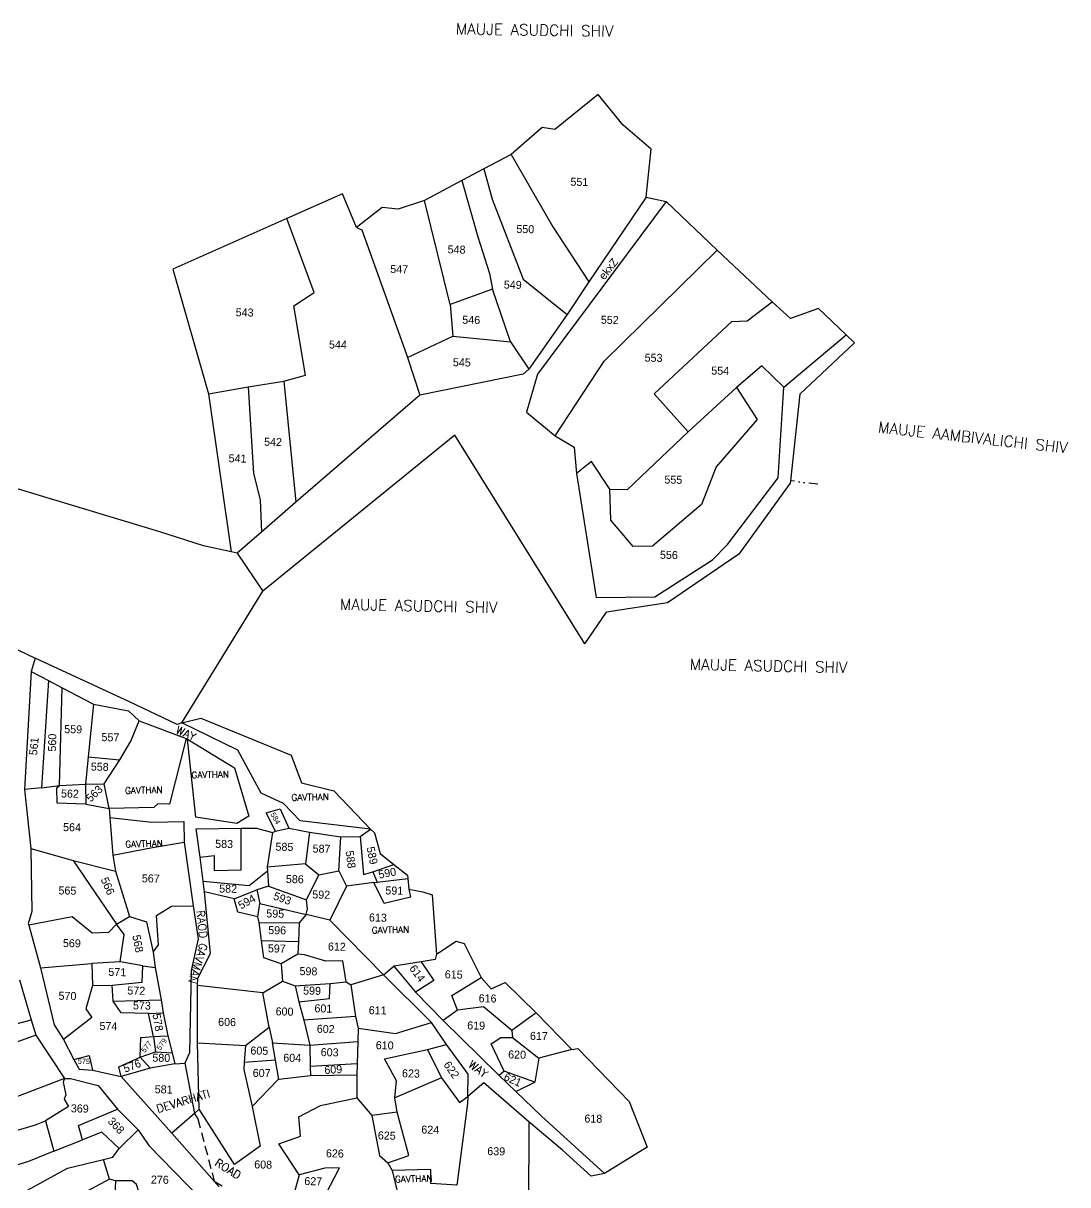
# Model space of a CAD drawing. Header units: metres. Extents: x 299693 to 303526, y 1965009 to 1967745.
# Drawn here: x 300564 to 301124, y 1966702 to 1967325 of the extents above; entities that cross this region are included whole.
import ezdxf

# ---------------------------------------------------------------- set-up
doc = ezdxf.new("R2010")
doc.units = ezdxf.units.M
doc.linetypes.add('DASHED', pattern=[0.75, 0.5, -0.25])
doc.linetypes.add('DIVIDE', pattern=[1.25, 0.5, -0.25, 0, -0.25, 0, -0.25])
for name, color, linetype in [('LINE_FOOTPATH', 1, 'DASHED'), ('OFF', 1, 'Continuous'), ('POLY_PARCEL', 6, 'Continuous'), ('POLY_ROAD', 30, 'Continuous'), ('TEXT_MAPIN', 7, 'Continuous'), ('TEXT_MAPOUT', 7, 'Continuous'), ('TEXT_PARCEL', 7, 'Continuous'), ('V_BOUND_LINE', 7, 'Continuous'), ('V_DIVIDE_LINE', 7, 'DIVIDE')]:
    doc.layers.add(name, color=color, linetype=linetype)
doc.styles.get("Standard").update_dxf_attribs({"font": 'simplex.shx'})
doc.styles.add('TEXT_MAP', font='')
doc.styles.get('TEXT_MAP').set_extended_font_data('Kruti Dev 050')

msp = doc.modelspace()

# ---------------------------------------------------------------- linework, layer by layer
at = {"layer": 'LINE_FOOTPATH', "ltscale": 10}
for p, q in [((300655.54, 1966740.33), (300657.39, 1966737.41)), ((300657.39, 1966737.41), (300666.18, 1966703.97)), ((300666.18, 1966703.97), (300671.08, 1966701.11))]:
    msp.add_line(p, q, dxfattribs=at)
at = {"layer": 'OFF'}
for p, q in [((300897.82, 1967231.69), (300908.6, 1967229.44)), ((301009.56, 1967153.48), (301005.13, 1967157.89)), ((300660.36, 1967044.79), (300636.96, 1967052.27)), ((300678.54, 1967040.84), (300692.18, 1967020.35)), ((300648.78, 1966949.84), (300692.18, 1967020.35)), ((300864.82, 1966992.23), (300876.58, 1967009.18)), ((300551.85, 1966993.29), (300570.18, 1966984.49)), ((300744.37, 1966888.77), (300749.93, 1966892.84)), ((300756.94, 1966814.71), (300762.52, 1966819.26)), ((300709.62, 1966808.71), (300728.28, 1966809.98)), ((300658.08, 1966742.67), (300655.54, 1966740.33))]:
    msp.add_line(p, q, dxfattribs=at)
at = {"layer": 'POLY_PARCEL'}
for p, q in [((300825.43, 1967254.63), (300847.79, 1967215.74)), ((300810.82, 1967246.88), (300815.27, 1967230.59)), ((300798.88, 1967240.55), (300807.49, 1967210.41)), ((300792.67, 1967174.05), (300778.97, 1967229.95)), ((300815.27, 1967230.59), (300831.81, 1967187.7)), ((300719.79, 1967180.63), (300705.04, 1967220.31)), ((300742.53, 1967215.48), (300745.26, 1967214.09)), ((300745.26, 1967214.09), (300769.35, 1967147.23)), ((300847.79, 1967215.74), (300867.05, 1967186.34)), ((300807.49, 1967210.41), (300813.78, 1967190.74)), ((300875.26, 1967143.82), (300935.83, 1967203.19)), ((300813.78, 1967190.74), (300815.36, 1967182.42)), ((300831.81, 1967187.7), (300855.39, 1967168.82)), ((300708.79, 1967173.36), (300719.79, 1967180.63)), ((300815.36, 1967182.42), (300792.67, 1967174.05)), ((300825.09, 1967154.11), (300815.36, 1967182.42)), ((300715.13, 1967136.3), (300708.79, 1967173.36)), ((300792.67, 1967174.05), (300794.07, 1967157.16)), ((300951.97, 1967165.38), (300965.44, 1967175.62)), ((300902.06, 1967126.16), (300943.74, 1967165.03)), ((300943.74, 1967165.03), (300951.97, 1967165.38)), ((300769.83, 1967145.75), (300794.07, 1967157.16)), ((300794.07, 1967157.16), (300825.09, 1967154.11)), ((300825.09, 1967154.11), (300834.94, 1967139.5)), ((300769.35, 1967147.23), (300769.83, 1967145.75)), ((300769.83, 1967145.75), (300776.49, 1967125.42)), ((300849.04, 1967103.73), (300875.26, 1967143.82)), ((300959.76, 1967141.32), (300946.33, 1967129.66)), ((300971.57, 1967129.84), (300959.76, 1967141.32)), ((300684.32, 1967129.97), (300703.54, 1967133.01)), ((300703.54, 1967133.01), (300715.13, 1967136.3)), ((300703.54, 1967133.01), (300709.84, 1967068.14)), ((300663.11, 1967126.21), (300684.32, 1967129.97)), ((300684.32, 1967129.97), (300687.29, 1967083.48)), ((300920.4, 1967105.86), (300946.33, 1967129.66)), ((300946.33, 1967129.66), (300957.38, 1967112.54)), ((300920.4, 1967105.86), (300902.06, 1967126.16)), ((300957.38, 1967112.54), (300935.37, 1967087.11)), ((300887.87, 1967074.91), (300920.4, 1967105.86)), ((300868.4, 1967089.88), (300860.47, 1967083.53)), ((300878.26, 1967075.11), (300868.4, 1967089.88)), ((300687.29, 1967083.48), (300690.71, 1967069.35)), ((300935.37, 1967087.11), (300927.43, 1967066.82)), ((300878.26, 1967075.11), (300887.87, 1967074.91)), ((300878.85, 1967058.52), (300878.26, 1967075.11)), ((300690.71, 1967069.35), (300691.42, 1967052.07)), ((300927.43, 1967066.82), (300901.22, 1967044.57)), ((300890.89, 1967044.32), (300878.85, 1967058.52)), ((300675.15, 1967041.57), (300660.36, 1967044.79)), ((300678.54, 1967040.84), (300675.15, 1967041.57)), ((300901.22, 1967044.57), (300890.89, 1967044.32)), ((300577.3, 1966972.4), (300573.59, 1966914.87)), ((300583.16, 1966916.1), (300584.55, 1966968.59)), ((300601.36, 1966959.77), (300598.47, 1966931.58)), ((300648.78, 1966949.84), (300658.98, 1966952.29)), ((300658.98, 1966952.29), (300707.44, 1966932.39)), ((300621.48, 1966940.01), (300625.88, 1966950.9)), ((300615.49, 1966929.91), (300621.48, 1966940.01)), ((300598.47, 1966931.58), (300597.04, 1966916.85)), ((300598.47, 1966931.58), (300615.49, 1966929.91)), ((300607.18, 1966917.02), (300615.49, 1966929.91)), ((300707.44, 1966932.39), (300712.92, 1966917.68)), ((300573.59, 1966914.87), (300564.44, 1966913.98)), ((300573.59, 1966914.87), (300583.16, 1966916.1)), ((300581.81, 1966914.95), (300583.16, 1966916.1)), ((300581.86, 1966906.75), (300581.81, 1966914.95)), ((300583.16, 1966916.1), (300597.04, 1966916.85)), ((300597.04, 1966916.85), (300607.18, 1966917.02)), ((300597.04, 1966916.85), (300597.29, 1966906.25)), ((300609.89, 1966903.8), (300607.18, 1966917.02)), ((300712.92, 1966917.68), (300730.36, 1966913.33)), ((300730.36, 1966913.33), (300749.93, 1966892.84)), ((300597.29, 1966906.25), (300581.86, 1966906.75)), ((300597.29, 1966906.25), (300609.89, 1966903.8)), ((300610.12, 1966898.95), (300611.83, 1966878.87)), ((300680.55, 1966870.87), (300680.6, 1966893.26)), ((300697.49, 1966890.93), (300694.58, 1966872.34)), ((300699, 1966891.69), (300706.1, 1966893.34)), ((300717.32, 1966891.12), (300715.14, 1966874.11)), ((300749.93, 1966892.84), (300752.02, 1966890.73)), ((300752.02, 1966890.73), (300755.16, 1966879.75)), ((300633.06, 1966882.99), (300649.95, 1966885.73)), ((300732.9, 1966870.41), (300734.03, 1966888.6)), ((300744.37, 1966888.77), (300746.27, 1966868.4)), ((300567.89, 1966882.46), (300590.49, 1966875.94)), ((300611.83, 1966878.87), (300633.06, 1966882.99)), ((300611.83, 1966878.87), (300613.18, 1966870.15)), ((300658.56, 1966877.79), (300666.08, 1966878.56)), ((300666.08, 1966878.56), (300666.1, 1966870.64)), ((300755.16, 1966879.75), (300762.48, 1966873.89)), ((300590.49, 1966875.94), (300613.75, 1966841.82)), ((300590.49, 1966875.94), (300613.18, 1966870.15)), ((300715.14, 1966874.11), (300694.58, 1966872.34)), ((300694.58, 1966872.34), (300694.73, 1966870.39)), ((300715.14, 1966874.11), (300722.29, 1966868.34)), ((300751.29, 1966869.95), (300762.48, 1966873.89)), ((300762.48, 1966873.89), (300769.79, 1966868.03)), ((300613.18, 1966870.15), (300620.74, 1966845.97)), ((300660.22, 1966864.89), (300684.91, 1966862.51)), ((300666.1, 1966870.64), (300680.55, 1966870.87)), ((300684.91, 1966862.51), (300694.73, 1966870.39)), ((300694.73, 1966870.39), (300695.34, 1966862.12)), ((300715.57, 1966854.94), (300722.29, 1966868.34)), ((300722.29, 1966868.34), (300732.9, 1966870.41)), ((300732.9, 1966870.41), (300737.02, 1966862.18)), ((300746.27, 1966868.4), (300751.29, 1966869.95)), ((300751.29, 1966869.95), (300753.55, 1966864.38)), ((300753.55, 1966864.38), (300769.94, 1966866.37)), ((300769.79, 1966868.03), (300769.94, 1966866.37)), ((300769.94, 1966866.37), (300770.46, 1966860.52)), ((300676.84, 1966855.46), (300660.9, 1966859.1)), ((300676.84, 1966855.46), (300689.09, 1966860.23)), ((300695.34, 1966862.12), (300689.09, 1966860.23)), ((300689.09, 1966860.23), (300690.53, 1966852.98)), ((300695.34, 1966862.12), (300715.57, 1966854.94)), ((300737.02, 1966862.18), (300728.18, 1966844.01)), ((300751.72, 1966864.08), (300737.02, 1966862.18)), ((300751.72, 1966864.08), (300753.55, 1966864.38)), ((300757.24, 1966852.92), (300751.72, 1966864.08)), ((300770.46, 1966860.52), (300771.36, 1966856.28)), ((300770.46, 1966860.52), (300778, 1966859.23)), ((300778, 1966859.23), (300782.98, 1966857.6)), ((300678.89, 1966848.3), (300676.84, 1966855.46)), ((300689.5, 1966845.7), (300690.53, 1966852.98)), ((300690.53, 1966852.98), (300715.47, 1966847.02)), ((300716.14, 1966850.08), (300715.57, 1966854.94)), ((300771.36, 1966856.28), (300757.24, 1966852.92)), ((300782.98, 1966857.6), (300785.32, 1966825.7)), ((300635.27, 1966846.5), (300643.31, 1966851.51)), ((300636.3, 1966830.74), (300635.27, 1966846.5)), ((300643.31, 1966851.51), (300654.83, 1966851.6)), ((300689.5, 1966845.7), (300678.89, 1966848.3)), ((300715.47, 1966847.02), (300711.67, 1966842.52)), ((300715.47, 1966847.02), (300716.14, 1966850.08)), ((300728.18, 1966844.01), (300715.47, 1966847.02)), ((300589.97, 1966845.73), (300566.66, 1966841.26)), ((300600.69, 1966837.05), (300589.97, 1966845.73)), ((300613.75, 1966841.82), (300609.52, 1966837.41)), ((300613.75, 1966841.82), (300620.74, 1966845.97)), ((300617.79, 1966836.34), (300613.75, 1966841.82)), ((300620.74, 1966845.97), (300629.76, 1966843.09)), ((300629.76, 1966843.09), (300633.36, 1966826.76)), ((300690.23, 1966842.78), (300689.5, 1966845.7)), ((300690.23, 1966842.78), (300711.67, 1966842.52)), ((300691.49, 1966833.04), (300690.23, 1966842.78)), ((300711.67, 1966842.52), (300711.32, 1966832.51)), ((300728.18, 1966844.01), (300756.94, 1966814.71)), ((300609.52, 1966837.41), (300600.69, 1966837.05)), ((300615.74, 1966821.63), (300617.79, 1966836.34)), ((300633.36, 1966826.76), (300636.3, 1966830.74)), ((300692.77, 1966823.84), (300691.49, 1966833.04)), ((300691.49, 1966833.04), (300711.32, 1966832.51)), ((300711.32, 1966832.51), (300710.99, 1966825.76)), ((300785.32, 1966825.7), (300795.82, 1966832.72)), ((300795.82, 1966832.72), (300800.18, 1966831.48)), ((300800.18, 1966831.48), (300809.34, 1966813.27)), ((300615.74, 1966821.63), (300600.48, 1966820.7)), ((300627.92, 1966819.41), (300615.74, 1966821.63)), ((300633.36, 1966826.76), (300634.54, 1966818.66)), ((300702.02, 1966820.59), (300692.77, 1966823.84)), ((300710.99, 1966825.76), (300702.02, 1966820.59)), ((300714.5, 1966825.3), (300710.99, 1966825.76)), ((300726.04, 1966822.01), (300714.5, 1966825.3)), ((300735.11, 1966822.08), (300726.04, 1966822.01)), ((300736.92, 1966810.82), (300735.11, 1966822.08)), ((300777.22, 1966821.63), (300762.52, 1966819.26)), ((300784.7, 1966822.78), (300777.22, 1966821.63)), ((300777.22, 1966821.63), (300783.91, 1966811.54)), ((300785.32, 1966825.7), (300784.7, 1966822.78)), ((300573.02, 1966818.41), (300600.48, 1966820.7)), ((300600.48, 1966820.7), (300600.95, 1966809)), ((300627.59, 1966810.72), (300627.92, 1966819.41)), ((300627.92, 1966819.41), (300634.54, 1966818.66)), ((300634.54, 1966818.66), (300637.61, 1966801.3)), ((300702.02, 1966820.59), (300702.78, 1966811.27)), ((300600.95, 1966809), (300597.33, 1966796.33)), ((300600.95, 1966809), (300611.44, 1966809.19)), ((300611.44, 1966809.19), (300627.59, 1966810.72)), ((300612, 1966800.49), (300611.44, 1966809.19)), ((300692.25, 1966804.98), (300657.15, 1966808.96)), ((300692.25, 1966804.98), (300702.78, 1966811.27)), ((300702.78, 1966811.27), (300709.62, 1966808.71)), ((300727.99, 1966801.96), (300728.28, 1966809.98)), ((300728.28, 1966809.98), (300736.92, 1966810.82)), ((300736.92, 1966810.82), (300739.42, 1966809.3)), ((300756.94, 1966814.71), (300739.42, 1966809.3)), ((300739.42, 1966809.3), (300741.95, 1966792.34)), ((300783.91, 1966811.54), (300774.11, 1966805.29)), ((300793.51, 1966803.5), (300809.34, 1966813.27)), ((300809.34, 1966813.27), (300814.61, 1966807.07)), ((300814.61, 1966807.07), (300822.11, 1966810.47)), ((300822.11, 1966810.47), (300838.81, 1966794.26)), ((300695.7, 1966786.56), (300692.25, 1966804.98)), ((300709.62, 1966808.71), (300711.55, 1966800.13)), ((300796.67, 1966795.7), (300793.51, 1966803.5)), ((300597.33, 1966796.33), (300600.56, 1966791.81)), ((300612, 1966800.49), (300637.61, 1966801.3)), ((300616.31, 1966794.18), (300612, 1966800.49)), ((300637.61, 1966801.3), (300638.71, 1966794.34)), ((300711.55, 1966800.13), (300727.99, 1966801.96)), ((300711.55, 1966800.13), (300714.14, 1966790.42)), ((300810.65, 1966797.42), (300796.67, 1966795.7)), ((300825.84, 1966784.85), (300810.65, 1966797.42)), ((300535.57, 1966781.97), (300568.06, 1966790.51)), ((300600.56, 1966791.81), (300585.4, 1966779.9)), ((300630.93, 1966793.98), (300616.31, 1966794.18)), ((300630.93, 1966793.98), (300638.71, 1966794.34)), ((300633.58, 1966781.6), (300630.93, 1966793.98)), ((300638.71, 1966794.34), (300641.26, 1966781.96)), ((300741.95, 1966792.34), (300714.14, 1966790.42)), ((300714.14, 1966790.42), (300717.51, 1966776.84)), ((300741.95, 1966792.34), (300743.31, 1966786.02)), ((300796.67, 1966795.7), (300788.91, 1966790.21)), ((300838.81, 1966794.26), (300825.84, 1966784.85)), ((300838.81, 1966794.26), (300857.85, 1966774.58)), ((300682.85, 1966776.71), (300695.7, 1966786.56)), ((300695.7, 1966786.56), (300697.46, 1966778.25)), ((300743.31, 1966786.02), (300743.14, 1966778.96)), ((300743.31, 1966786.02), (300763.34, 1966783.14)), ((300763.34, 1966783.14), (300782.62, 1966789.07)), ((300825.84, 1966784.85), (300826.11, 1966781.12)), ((300570.48, 1966782.21), (300543.34, 1966772.5)), ((300626.48, 1966770.51), (300626.73, 1966781.12)), ((300626.73, 1966781.12), (300633.58, 1966781.6)), ((300633.58, 1966781.6), (300641.26, 1966781.96)), ((300633.58, 1966781.6), (300634.65, 1966773.3)), ((300641.26, 1966781.96), (300643.53, 1966772.9)), ((300657.21, 1966778.11), (300682.85, 1966776.71)), ((300698.99, 1966768.94), (300697.46, 1966778.25)), ((300697.46, 1966778.25), (300717.51, 1966776.84)), ((300717.51, 1966776.84), (300743.14, 1966778.96)), ((300743.14, 1966778.96), (300742.84, 1966766.87)), ((300814.72, 1966777.63), (300819.82, 1966781.05)), ((300821.62, 1966763.02), (300814.72, 1966777.63)), ((300819.82, 1966781.05), (300826.11, 1966781.12)), ((300826.11, 1966781.12), (300840.23, 1966769.97)), ((300590.78, 1966769.24), (300599, 1966771.44)), ((300599, 1966771.44), (300600.81, 1966763.53)), ((300626.48, 1966770.51), (300634.65, 1966773.3)), ((300634.65, 1966773.3), (300643.53, 1966772.9)), ((300643.53, 1966772.9), (300645.04, 1966766.87)), ((300682.85, 1966776.71), (300682.25, 1966767.6)), ((300717.51, 1966776.84), (300717.59, 1966765.53)), ((300757.42, 1966769.63), (300780.49, 1966774.65)), ((300780.49, 1966774.65), (300790.67, 1966777.33)), ((300780.49, 1966774.65), (300787.99, 1966759.39)), ((300857.85, 1966774.58), (300840.23, 1966769.97)), ((300857.85, 1966774.58), (300861.23, 1966775.14)), ((300861.23, 1966775.14), (300888.74, 1966746.66)), ((300615.06, 1966765.26), (300626.48, 1966770.51)), ((300616.21, 1966760.12), (300615.06, 1966765.26)), ((300631.83, 1966764.66), (300626.48, 1966770.51)), ((300645.04, 1966766.87), (300631.83, 1966764.66)), ((300645.04, 1966766.87), (300650.42, 1966767.3)), ((300682.25, 1966767.6), (300682.08, 1966763.96)), ((300698.99, 1966768.94), (300682.25, 1966767.6)), ((300700.87, 1966758.46), (300698.99, 1966768.94)), ((300742.84, 1966766.87), (300717.59, 1966765.53)), ((300717.59, 1966765.53), (300717.79, 1966760.57)), ((300742.84, 1966766.87), (300742.69, 1966760.83)), ((300763.85, 1966757.75), (300757.42, 1966769.63)), ((300840.23, 1966769.97), (300838.15, 1966757.15)), ((300585.92, 1966759.03), (300531.1, 1966738.18)), ((300585.92, 1966759.03), (300585.22, 1966757.13)), ((300631.83, 1966764.66), (300616.21, 1966760.12)), ((300682.08, 1966763.96), (300686.52, 1966744.08)), ((300717.79, 1966760.57), (300700.87, 1966758.46)), ((300742.69, 1966760.83), (300717.79, 1966760.57)), ((300742.69, 1966760.83), (300742.72, 1966748.77)), ((300787.99, 1966759.39), (300763.1, 1966748.77)), ((300787.99, 1966759.39), (300797.62, 1966746.12)), ((300821.62, 1966763.02), (300818.99, 1966760.64)), ((300838.15, 1966757.15), (300821.62, 1966763.02)), ((300585.22, 1966757.13), (300586.5, 1966750.35)), ((300700.26, 1966758.39), (300686.52, 1966744.08)), ((300700.87, 1966758.46), (300700.26, 1966758.39)), ((300763.1, 1966748.77), (300763.85, 1966757.75)), ((300827.86, 1966752.16), (300838.15, 1966757.15)), ((300586.5, 1966750.35), (300585.74, 1966747.89)), ((300585.74, 1966747.89), (300588.05, 1966743.95)), ((300723.13, 1966744.6), (300742.72, 1966748.77)), ((300742.72, 1966748.77), (300750.64, 1966739.28)), ((300764.26, 1966741.06), (300763.1, 1966748.77)), ((300797.62, 1966746.12), (300802.23, 1966749.41)), ((300802.23, 1966749.41), (300802.07, 1966745.61)), ((300888.74, 1966746.66), (300898.27, 1966722.22)), ((300588.05, 1966743.95), (300575.59, 1966736.43)), ((300593.33, 1966733.76), (300614.3, 1966742.6)), ((300655.54, 1966740.33), (300643.4, 1966729.73)), ((300677.03, 1966712.91), (300658.08, 1966742.67)), ((300686.52, 1966744.08), (300690.84, 1966722.78)), ((300711.52, 1966738.41), (300723.13, 1966744.6)), ((300764.26, 1966741.06), (300750.64, 1966739.28)), ((300770.56, 1966717.84), (300764.26, 1966741.06)), ((300802.07, 1966745.61), (300796.23, 1966701.93)), ((300551.47, 1966728.71), (300570.28, 1966734.17)), ((300570.28, 1966734.17), (300575.59, 1966736.43)), ((300575.59, 1966736.43), (300580.12, 1966720.06)), ((300712.48, 1966728.14), (300711.52, 1966738.41)), ((300750.64, 1966739.28), (300754.78, 1966717.76)), ((300834.88, 1966735.83), (300834.7, 1966689.88)), ((300595.56, 1966726.11), (300593.33, 1966733.76)), ((300605.92, 1966730.32), (300595.56, 1966726.11)), ((300615.15, 1966721.58), (300605.92, 1966730.32)), ((300615.15, 1966721.58), (300625.34, 1966731.48)), ((300700.87, 1966724.09), (300712.48, 1966728.14)), ((300580.12, 1966720.06), (300595.56, 1966726.11)), ((300611.71, 1966716.95), (300615.15, 1966721.58)), ((300690.84, 1966722.78), (300677.03, 1966712.91)), ((300711.68, 1966707.36), (300700.87, 1966724.09)), ((300898.27, 1966722.22), (300875.49, 1966708.09)), ((300580.12, 1966720.06), (300566.47, 1966714.48)), ((300587.43, 1966711.02), (300606.7, 1966715.66)), ((300606.7, 1966715.66), (300611.71, 1966716.95)), ((300609.99, 1966705), (300606.7, 1966715.66)), ((300754.78, 1966717.76), (300759.31, 1966713.85)), ((300759.31, 1966713.85), (300770.56, 1966717.84)), ((300566.47, 1966714.48), (300536.7, 1966705.21)), ((300555.24, 1966693.19), (300587.43, 1966711.02)), ((300725.5, 1966710.92), (300711.68, 1966707.36)), ((300733.41, 1966711.21), (300725.5, 1966710.92)), ((300725.93, 1966697.01), (300733.41, 1966711.21)), ((300759.31, 1966713.85), (300761.52, 1966709.79)), ((300782.39, 1966710.2), (300761.52, 1966709.79)), ((300761.52, 1966709.79), (300767.89, 1966683.84)), ((300782.28, 1966702.66), (300782.39, 1966710.2)), ((300609.99, 1966705), (300568.71, 1966683.06)), ((300613.17, 1966704.09), (300609.99, 1966705)), ((300613.17, 1966704.09), (300612.69, 1966692.32)), ((300622.23, 1966704.21), (300613.17, 1966704.09)), ((300624.46, 1966702.17), (300622.23, 1966704.21)), ((300711.68, 1966707.36), (300709.25, 1966698.32)), ((300625.9, 1966697.82), (300624.46, 1966702.17)), ((300796.23, 1966701.93), (300782.28, 1966702.66))]:
    msp.add_line(p, q, dxfattribs=at)
at = {"layer": 'POLY_ROAD'}
for p, q in [((300908.6, 1967229.44), (300839.47, 1967136.74)), ((300897.82, 1967231.69), (300867.05, 1967186.34)), ((300867.05, 1967186.34), (300855.39, 1967168.82)), ((300855.39, 1967168.82), (300834.94, 1967139.5)), ((300971.57, 1967129.84), (301005.13, 1967157.89)), ((301009.56, 1967153.48), (300980.21, 1967125.97)), ((300834.94, 1967139.5), (300831.78, 1967136.68)), ((300831.78, 1967136.68), (300776.49, 1967125.42)), ((300839.47, 1967136.74), (300833.7, 1967116.38)), ((300968.66, 1967081.19), (300971.57, 1967129.84)), ((300776.49, 1967125.42), (300709.84, 1967068.14)), ((300980.21, 1967125.97), (300975.18, 1967079.6)), ((300833.7, 1967116.38), (300849.04, 1967103.73)), ((300795.22, 1967104.06), (300692.18, 1967020.35)), ((300864.82, 1966992.23), (300795.22, 1967104.06)), ((300849.04, 1967103.73), (300859.17, 1967097.67)), ((300859.17, 1967097.67), (300860.47, 1967083.53)), ((300860.47, 1967083.53), (300871.01, 1967016.93)), ((300941.36, 1967045.47), (300968.66, 1967081.19)), ((300975.03, 1967078.26), (300947.45, 1967040.16)), ((300975.18, 1967079.6), (300975.03, 1967078.26)), ((300709.84, 1967068.14), (300691.42, 1967052.07)), ((300691.42, 1967052.07), (300678.54, 1967040.84)), ((300933.42, 1967037.25), (300941.36, 1967045.47)), ((300947.45, 1967040.16), (300909.28, 1967014.11)), ((300902.48, 1967017.43), (300933.42, 1967037.25)), ((300871.01, 1967016.93), (300902.48, 1967017.43)), ((300909.28, 1967014.11), (300876.58, 1967009.18)), ((300570.18, 1966984.49), (300567.99, 1966977.25)), ((300620.71, 1966960.96), (300570.18, 1966984.49)), ((300567.99, 1966977.25), (300564.44, 1966913.98)), ((300567.99, 1966977.25), (300577.3, 1966972.4)), ((300577.3, 1966972.4), (300584.55, 1966968.59)), ((300584.55, 1966968.59), (300601.36, 1966959.77)), ((300601.36, 1966959.77), (300620.11, 1966956.2)), ((300646.27, 1966948.89), (300620.71, 1966960.96)), ((300620.11, 1966956.2), (300625.88, 1966950.9)), ((300625.88, 1966950.9), (300651.1, 1966941.43)), ((300648.78, 1966949.84), (300646.27, 1966948.89)), ((300678.86, 1966935.09), (300648.78, 1966949.84)), ((300651.1, 1966941.43), (300642.1, 1966906.19)), ((300651.1, 1966941.43), (300651.82, 1966940.96)), ((300651.82, 1966940.96), (300676.97, 1966925.58)), ((300656.21, 1966899.13), (300651.82, 1966940.96)), ((300691.25, 1966912.15), (300678.86, 1966935.09)), ((300676.97, 1966925.58), (300684.65, 1966899.79)), ((300564.44, 1966913.98), (300567.89, 1966882.46)), ((300703.39, 1966906.53), (300691.25, 1966912.15)), ((300633.7, 1966904.37), (300609.89, 1966903.8)), ((300609.89, 1966903.8), (300610.12, 1966898.95)), ((300635.83, 1966906.32), (300633.7, 1966904.37)), ((300642.1, 1966906.19), (300635.83, 1966906.32)), ((300694, 1966901.6), (300701.43, 1966903.58)), ((300701.43, 1966903.58), (300706.1, 1966893.34)), ((300712.16, 1966897.19), (300703.39, 1966906.53)), ((300610.12, 1966898.95), (300632.64, 1966896.43)), ((300632.64, 1966896.43), (300649.88, 1966896.88)), ((300649.88, 1966896.88), (300649.95, 1966885.73)), ((300678.21, 1966895.89), (300656.21, 1966899.13)), ((300684.65, 1966899.79), (300678.21, 1966895.89)), ((300699, 1966891.69), (300694, 1966901.6)), ((300749.93, 1966892.84), (300712.16, 1966897.19)), ((300656.38, 1966892.96), (300680.6, 1966893.26)), ((300658.56, 1966877.79), (300656.38, 1966892.96)), ((300680.6, 1966893.26), (300688.87, 1966893.29)), ((300688.87, 1966893.29), (300697.49, 1966890.93)), ((300697.49, 1966890.93), (300699, 1966891.69)), ((300706.1, 1966893.34), (300717.32, 1966891.12)), ((300717.32, 1966891.12), (300734.03, 1966888.6)), ((300649.95, 1966885.73), (300654.83, 1966851.6)), ((300734.03, 1966888.6), (300744.37, 1966888.77)), ((300567.89, 1966882.46), (300568.32, 1966848.54)), ((300660.22, 1966864.89), (300658.56, 1966877.79)), ((300660.9, 1966859.1), (300660.22, 1966864.89)), ((300664.08, 1966826.13), (300660.9, 1966859.1)), ((300568.32, 1966848.54), (300566.44, 1966842.04)), ((300654.83, 1966851.6), (300657.56, 1966834.03)), ((300566.44, 1966842.04), (300566.66, 1966841.26)), ((300566.66, 1966841.26), (300573.02, 1966818.41)), ((300657.56, 1966834.03), (300653.73, 1966816.99)), ((300657.33, 1966812.94), (300664.08, 1966826.13)), ((300573.02, 1966818.41), (300580.37, 1966787.82)), ((300653.73, 1966816.99), (300652.82, 1966772.83)), ((300762.52, 1966819.26), (300774.11, 1966805.29)), ((300561.64, 1966811.88), (300568.06, 1966790.51)), ((300657.15, 1966808.96), (300657.33, 1966812.94)), ((300657.21, 1966778.11), (300657.15, 1966808.96)), ((300782.62, 1966789.07), (300756.94, 1966814.71)), ((300774.11, 1966805.29), (300788.91, 1966790.21)), ((300568.06, 1966790.51), (300570.48, 1966782.21)), ((300788.91, 1966790.21), (300818.53, 1966761.09)), ((300580.37, 1966787.82), (300585.4, 1966779.9)), ((300790.67, 1966777.33), (300782.62, 1966789.07)), ((300570.48, 1966782.21), (300585.92, 1966759.03)), ((300585.4, 1966779.9), (300590.78, 1966769.24)), ((300658.08, 1966742.67), (300657.21, 1966778.11)), ((300652.82, 1966772.83), (300650.42, 1966767.3)), ((300802.41, 1966761.43), (300790.67, 1966777.33)), ((300590.78, 1966769.24), (300593.69, 1966764.05)), ((300650.42, 1966767.3), (300655.54, 1966740.33)), ((300585.92, 1966759.03), (300589.1, 1966759.03)), ((300589.1, 1966759.03), (300604, 1966755.25)), ((300593.69, 1966764.05), (300600.81, 1966763.53)), ((300600.81, 1966763.53), (300616.21, 1966760.12)), ((300616.21, 1966760.12), (300643.4, 1966729.73)), ((300802.23, 1966749.41), (300802.41, 1966761.43)), ((300818.53, 1966761.09), (300818.99, 1966760.64)), ((300818.99, 1966760.64), (300827.86, 1966752.16)), ((300604, 1966755.25), (300614.3, 1966742.6)), ((300810.82, 1966756.7), (300802.23, 1966749.41)), ((300834.88, 1966735.83), (300810.82, 1966756.7)), ((300827.86, 1966752.16), (300841.69, 1966738.91)), ((300614.3, 1966742.6), (300625.34, 1966731.48)), ((300852.92, 1966720.66), (300834.88, 1966735.83)), ((300841.69, 1966738.91), (300875.49, 1966708.09)), ((300625.34, 1966731.48), (300631.04, 1966723.12)), ((300643.4, 1966729.73), (300668.79, 1966701.02)), ((300631.04, 1966723.12), (300667.43, 1966685.89)), ((300868.37, 1966706.66), (300852.92, 1966720.66)), ((300875.49, 1966708.09), (300868.37, 1966706.66))]:
    msp.add_line(p, q, dxfattribs=at)
at = {"layer": 'V_BOUND_LINE'}
for p, q in [((300872.12, 1967286.68), (300848.8, 1967268.01)), ((300885.52, 1967270.28), (300872.12, 1967286.68)), ((300900.42, 1967257.46), (300885.52, 1967270.28)), ((300841.95, 1967269.06), (300825.43, 1967254.63)), ((300848.8, 1967268.01), (300841.95, 1967269.06)), ((300897.82, 1967231.69), (300900.42, 1967257.46)), ((300825.43, 1967254.63), (300810.82, 1967246.88)), ((300810.82, 1967246.88), (300798.88, 1967240.55)), ((300798.88, 1967240.55), (300778.97, 1967229.95)), ((300734.97, 1967233.42), (300705.04, 1967220.31)), ((300742.53, 1967215.48), (300734.97, 1967233.42)), ((300756.25, 1967226.2), (300742.53, 1967215.48)), ((300764.76, 1967225.27), (300756.25, 1967226.2)), ((300778.97, 1967229.95), (300764.76, 1967225.27)), ((300935.83, 1967203.19), (300908.6, 1967229.44)), ((300705.04, 1967220.31), (300644, 1967193.12)), ((300965.44, 1967175.62), (300935.83, 1967203.19)), ((300644, 1967193.12), (300663.11, 1967126.21)), ((300975.13, 1967166.65), (300965.44, 1967175.62)), ((300990.26, 1967171.93), (300975.13, 1967166.65)), ((301005.13, 1967157.89), (300990.26, 1967171.93)), ((300663.11, 1967126.21), (300675.15, 1967041.57)), ((300636.96, 1967052.27), (300461.64, 1967104.97))]:
    msp.add_line(p, q, dxfattribs=at)
at = {"layer": 'V_DIVIDE_LINE', "ltscale": 10}
msp.add_line((300989.91, 1967077.75), (300975.18, 1967079.6), dxfattribs=at)

# ---------------------------------------------------------------- texts
at = {"layer": 'TEXT_MAPIN', "ltscale": 10, "style": 'TEXT_MAP'}
msp.add_text('ekxZ', height=4.293, rotation=51.61115, dxfattribs=at).set_placement((300875.34, 1967187))
at = {"layer": 'TEXT_MAPIN'}
for s, rotation, p in [('WAY', 335.49638, (300645.06, 1966944.48)), ('RAOD', 276.10991, (300656.63, 1966849.07)), ('GAVMAN', 252.87379, (300658.64, 1966832.05)), ('WAY', 323.7476, (300802, 1966765.63)), ('ROAD', 328.20666, (300666.01, 1966712.75))]:
    msp.add_text(s, height=4.293, rotation=rotation, dxfattribs=at).set_placement(p)
at = {"layer": 'TEXT_MAPIN', "ltscale": 10}
for s, height, rotation, p in [('GAVTHAN', 3.477, 1.34262, (300654.01, 1966920.05)), ('GAVTHAN', 3.477, 1.34262, (300618.36, 1966911.7)), ('GAVTHAN', 3.477, 1.34262, (300707.59, 1966907.95)), ('GAVTHAN', 3.477, 1.34262, (300618.5, 1966882.96)), ('GAVTHAN', 3.477, 1.34262, (300750.67, 1966836.79)), ('DEVARHATI', 4.293, 16.86515, (300635.99, 1966740.56)), ('GAVTHAN', 3.477, 1.34262, (300763.11, 1966703.32))]:
    msp.add_text(s, height=height, rotation=rotation, dxfattribs=at).set_placement(p)
at = {"layer": 'TEXT_MAPOUT', "ltscale": 10}
for s, rotation, p in [('MAUJE ASUDCHI SHIV', 359.13102, (300795.63, 1967319.01)), ('MAUJE AAMBIVALICHI SHIV', 353.66244, (301021.92, 1967105.55)), ('MAUJE ASUDCHI SHIV', 358.82583, (300733.49, 1967010.43)), ('MAUJE ASUDCHI SHIV', 358.82583, (300921.1, 1966978.24))]:
    msp.add_text(s, height=5.9619, rotation=rotation, dxfattribs=at).set_placement(p)
at = {"layer": 'TEXT_PARCEL', "style": 'TEXT_MAP'}
for s, height, rotation, p in [('551', 4.293, 358.82583, (300857.16, 1967237.84)), ('550', 4.293, 358.82583, (300828.15, 1967212.51)), ('548', 4.293, 358.82583, (300791.28, 1967201.58)), ('547', 4.293, 358.82583, (300760.54, 1967191.03)), ('549', 4.293, 358.82583, (300821.43, 1967182.67)), ('543', 4.293, 358.82583, (300677.63, 1967167.83)), ('546', 4.293, 358.82583, (300799.16, 1967163.81)), ('552', 4.293, 358.82583, (300873.45, 1967163.81)), ('544', 4.293, 358.82583, (300727.65, 1967150.54)), ('545', 4.293, 358.82583, (300794.11, 1967141.04)), ('553', 4.293, 358.82583, (300896.95, 1967143.51)), ('554', 4.293, 358.82583, (300932.67, 1967136.58)), ('542', 4.293, 358.82583, (300692.87, 1967098.4)), ('541', 4.293, 358.82583, (300673.83, 1967089.53)), ('555', 4.293, 358.82583, (300907.55, 1967078.14)), ('556', 4.293, 358.82583, (300905.16, 1967037.78)), ('559', 4.293, 358.82583, (300585.67, 1966944.29)), ('561', 4.293, 84.24629, (300571.1, 1966932.22)), ('560', 4.293, 88.82583, (300581.31, 1966934.34)), ('557', 4.293, 358.82583, (300605.65, 1966939.99)), ('558', 4.293, 358.82583, (300599.93, 1966924.19)), ('563', 4.293, 43.80213, (300599.85, 1966906.99)), ('562', 4.293, 358.82583, (300583.95, 1966909.76)), ('564', 4.293, 358.82583, (300585.05, 1966891.75)), ('584', 2.862, 299.82121, (300696.15, 1966900.74)), ('583', 4.293, 358.82583, (300666.62, 1966882.79)), ('585', 4.293, 358.82583, (300698.97, 1966881.24)), ('587', 4.293, 358.82583, (300718.88, 1966880.24)), ('588', 4.293, 277.57913, (300736.58, 1966880.96)), ('589', 4.293, 282.07682, (300747.78, 1966882.89)), ('590', 4.293, 11.08077, (300754.65, 1966866.21)), ('566', 4.293, 293.74879, (300605.17, 1966865.77)), ('567', 4.293, 358.82583, (300627.29, 1966864.29)), ('586', 4.293, 358.82583, (300704.55, 1966863.91)), ('565', 4.293, 358.82583, (300582.59, 1966857.79)), ('582', 4.293, 358.82583, (300668.75, 1966858.78)), ('593', 4.293, 340.40508, (300697.47, 1966855.2)), ('592', 4.293, 358.82583, (300718.71, 1966855.63)), ('591', 4.293, 358.82583, (300757.9, 1966857.78)), ('594', 4.293, 29.76868, (300680.53, 1966849.62)), ('595', 4.293, 358.82583, (300694.04, 1966845.43)), ('613', 4.293, 358.82583, (300749.11, 1966843.28)), ('596', 4.293, 358.82583, (300695.08, 1966836.52)), ('569', 4.293, 358.82583, (300584.98, 1966829.55)), ('568', 4.293, 281.17478, (300622.2, 1966835.63)), ('597', 4.293, 358.82583, (300694.88, 1966826.73)), ('612', 4.293, 358.82583, (300727.1, 1966827.71)), ('571', 4.293, 358.82583, (300609.32, 1966814.09)), ('598', 4.293, 358.82583, (300711.86, 1966814.51)), ('614', 4.293, 306.41729, (300770.51, 1966818.04)), ('615', 4.293, 358.82583, (300789.77, 1966812.78)), ('570', 4.293, 358.82583, (300582.62, 1966801.29)), ('572', 4.293, 358.82583, (300619.53, 1966804.12)), ('599', 4.293, 358.82583, (300713.78, 1966804.08)), ('616', 4.293, 358.82583, (300807.93, 1966799.94)), ('573', 4.293, 358.82583, (300622.53, 1966796.15)), ('600', 4.293, 358.82583, (300699.04, 1966792.93)), ('601', 4.293, 358.82583, (300719.86, 1966794.58)), ('611', 4.293, 358.82583, (300748.98, 1966793.55)), ('578', 4.293, 280.14938, (300632.99, 1966793.52)), ('606', 4.293, 358.82583, (300668.21, 1966787.3)), ('574', 4.293, 358.82583, (300604.57, 1966785.11)), ('602', 4.293, 358.82583, (300721.12, 1966783.58)), ('619', 4.293, 358.82583, (300801.79, 1966785.41)), ('617', 4.293, 358.82583, (300835.44, 1966779.8)), ('577', 2.862, 52.89295, (300628.95, 1966772.6)), ('579', 2.862, 55.10265, (300637.27, 1966773.91)), ('610', 4.293, 358.82583, (300752.75, 1966774.78)), ('580', 4.293, 358.82583, (300632.94, 1966768.1)), ('605', 4.293, 358.82583, (300685.52, 1966771.92)), ('604', 4.293, 358.82583, (300703.14, 1966768.08)), ('603', 4.293, 358.82583, (300723.24, 1966771.08)), ('620', 4.293, 358.82583, (300823.75, 1966769.83)), ('575', 2.862, 358.82583, (300592.94, 1966766.89)), ('576', 4.293, 20.73939, (300618.38, 1966762.13)), ('609', 4.293, 3.68143, (300725.35, 1966761.4)), ('622', 4.293, 305.10223, (300788.91, 1966766.44)), ('607', 4.293, 358.82583, (300686.77, 1966759.96)), ('623', 4.293, 358.82583, (300766.81, 1966759.72)), ('621', 4.293, 335.46674, (300821.02, 1966758.46)), ('581', 4.293, 358.82583, (300634.2, 1966751.16)), ('369', 4.293, 358.82583, (300589.23, 1966740.92)), ('368', 4.293, 313.8495, (300608.73, 1966735.75)), ('618', 4.293, 358.82583, (300864.64, 1966735.47)), ('625', 4.293, 358.82583, (300753.87, 1966726.42)), ('624', 4.293, 358.82583, (300777.18, 1966729.54)), ('639', 4.293, 358.82583, (300812.56, 1966717.99)), ('626', 4.293, 358.82583, (300726.03, 1966716.83)), ('608', 4.293, 358.82583, (300687.57, 1966710.85)), ('276', 4.293, 358.82583, (300632.16, 1966702.74)), ('627', 4.293, 358.82583, (300714.43, 1966701.93))]:
    msp.add_text(s, height=height, rotation=rotation, dxfattribs=at).set_placement(p)

doc.saveas('drawing.dxf')
